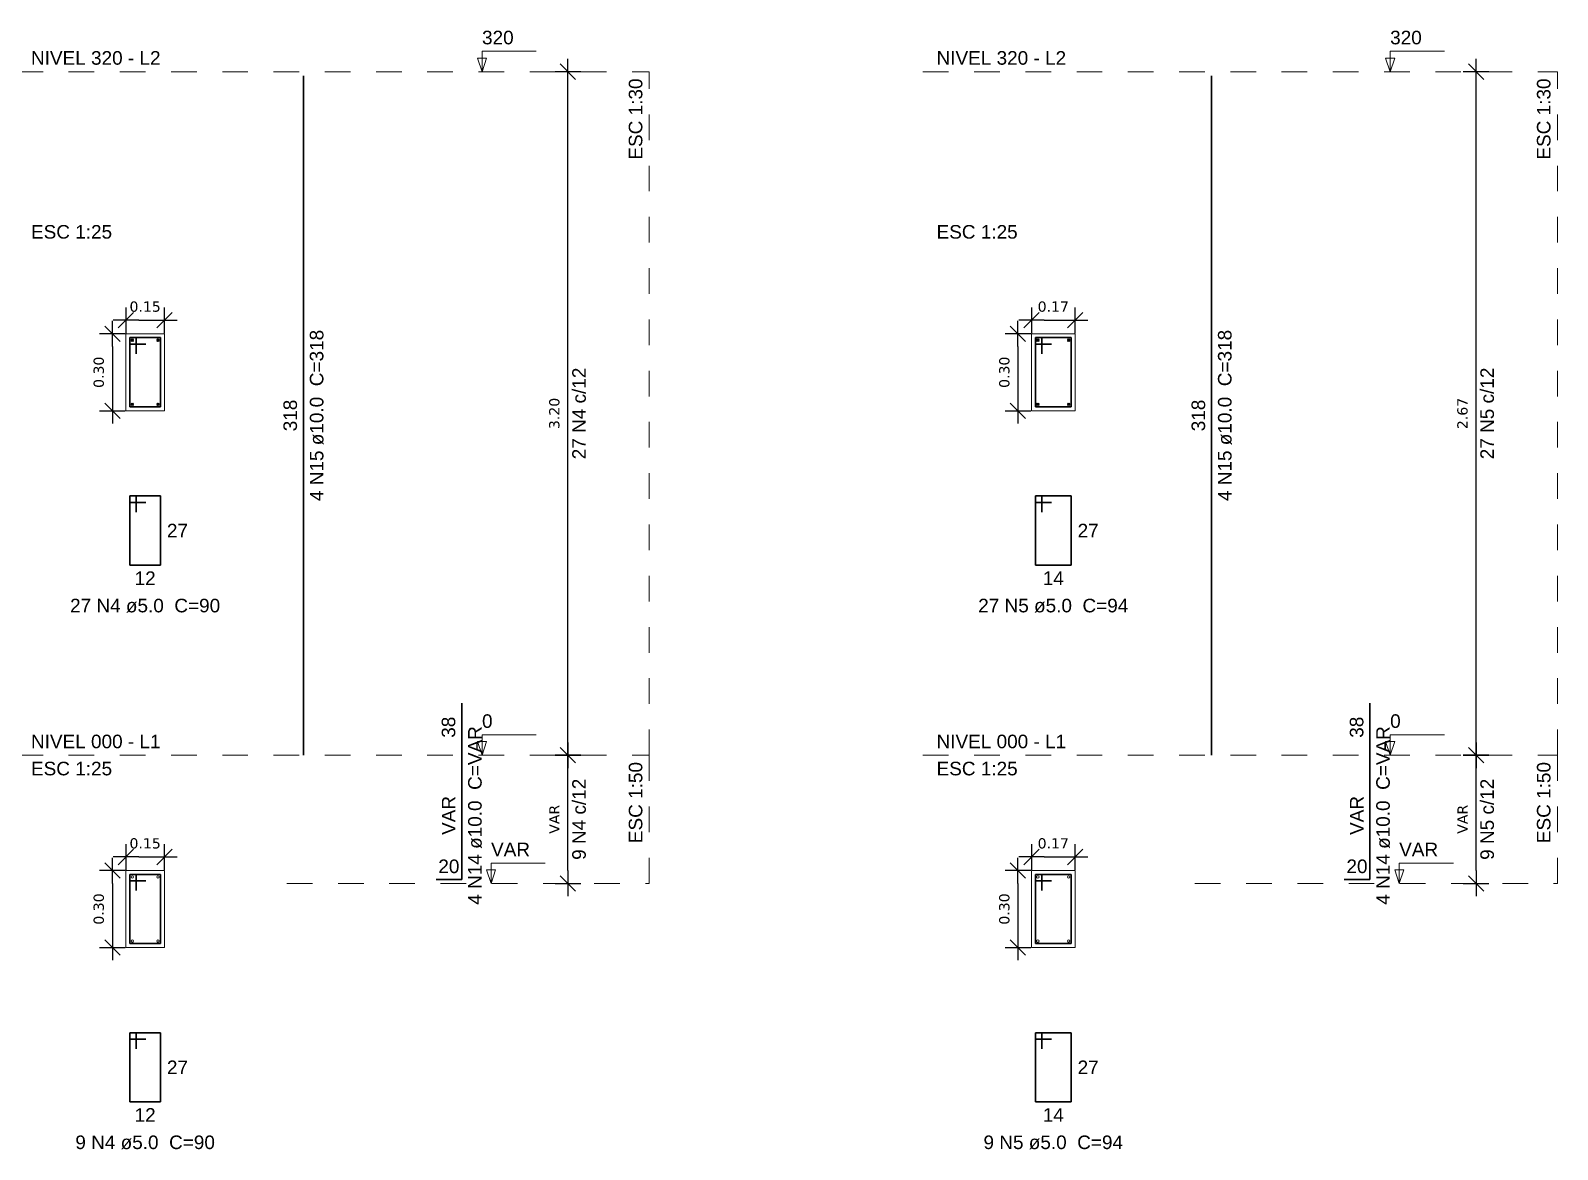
# Model space of a CAD drawing. Extents: x 25 to 1028, y -81 to 176.
# Drawn here: x 794.65 to 800.61, y 127.36 to 131.72 of the extents above; entities that cross this region are included whole.
import ezdxf

# ---------------------------------------------------------------- set-up
doc = ezdxf.new("R2010")
doc.units = 0
doc.header["$LTSCALE"] = 0.3
doc.header["$PDSIZE"] = 0.1
doc.linetypes.add('DOT2', pattern=[3.175, 0, -3.175])
doc.layers.get('0').update_dxf_attribs({"linetype": 'CONTINUOUS'})
doc.layers.get('Defpoints').update_dxf_attribs({"linetype": 'CONTINUOUS'})
doc.layers.add('ARQ-CTA-1_025', color=1, linetype='CONTINUOUS')
for name, color, linetype, lineweight in [('DT-Barras na forma', 2, 'CONTINUOUS', 30), ('DT-Barras no corte', 5, 'CONTINUOUS', 5), ('DT-Barras rebatidas', 2, 'CONTINUOUS', 30), ('DT-Forma', 5, 'CONTINUOUS', 5), ('DT-Pontilhado', 9, 'DOT2', 5), ('DT-Textos', 7, 'CONTINUOUS', 5)]:
    doc.layers.add(name, color=color, linetype=linetype, lineweight=lineweight)
doc.styles.add('Arial', font='arial.ttf')
doc.styles.add('FNDE Texto Cota 0025', font='verdana.ttf', dxfattribs={"height": 0.04})
doc.dimstyles.new('FNDE 1-0025', dxfattribs={"dimscale": 5, "dimtxt": 0.04, "dimasz": 0.01, "dimexe": 0.15, "dimexo": 0.15, "dimgap": 0.005, "dimtad": 1, "dimzin": 1, "dimdsep": 46, "dimtxsty": 'FNDE Texto Cota 0025', "dimblk": 'tic', "dimcen": 0.015, "dimdle": 0.15, "dimse1": 1, "dimse2": 1, "dimclrd": 251, "dimclre": 251, "dimclrt": 256, "dimaunit": 1, "dimadec": 3, "dimazin": 0, "dimtfac": 1, "dimtix": 1, "dimtmove": 2, "dimatfit": 3, "dimfxl": 0.15, "dimtvp": 1, "dimtolj": 1, "dimtzin": 0, "dimarcsym": 0})

# ---------------------------------------------------------------- blocks, each defined once
blk = doc.blocks.new('tic')
at = {"color": 251}
for p, q in [((-1, 0), (1, 0)), ((0, -1), (0, 1))]:
    blk.add_line(p, q, dxfattribs=at)
blk.add_line((-0.6, -0.6), (0.6, 0.6))
blk = doc.blocks.new('*D220')
at = {"layer": 'ARQ-CTA-1_025', "color": 251, "lineweight": -2}
blk.add_line((794.9718, 128.3953), (794.9718, 128.1953), dxfattribs=at)
at = {"layer": 'Defpoints', "color": 0}
for p in [(795.0248, 128.4453), (794.9718, 128.1453), (795.0248, 128.1453)]:
    blk.add_point(p, dxfattribs=at)
at = {"layer": 'ARQ-CTA-1_025', "color": 251, "lineweight": -2, "xscale": 0.05, "yscale": 0.05, "zscale": 0.05}
for p, rotation in [((794.9718, 128.4453), 90), ((794.9718, 128.1453), 270)]:
    blk.add_blockref('tic', p, dxfattribs=dict(at, rotation=rotation))
at = {"layer": 'ARQ-CTA-1_025', "insert": (794.9189, 128.2953), "char_height": 0.04, "attachment_point": 5, "rotation": 90, "style": 'FNDE Texto Cota 0025'}
blk.add_mtext('\\A1;0.30', dxfattribs=at)
blk = doc.blocks.new('*D221')
at = {"layer": 'ARQ-CTA-1_025', "color": 251, "lineweight": -2}
blk.add_line((795.0748, 128.4983), (795.1248, 128.4983), dxfattribs=at)
at = {"layer": 'Defpoints', "color": 0}
for p in [(795.1748, 128.4983), (795.0248, 128.4453), (795.1748, 128.4453)]:
    blk.add_point(p, dxfattribs=at)
at = {"layer": 'ARQ-CTA-1_025', "color": 251, "lineweight": -2, "xscale": 0.05, "yscale": 0.05, "zscale": 0.05, "rotation": 180}
blk.add_blockref('tic', (795.0248, 128.4983), dxfattribs=at)
at = {"layer": 'ARQ-CTA-1_025', "color": 251, "lineweight": -2, "xscale": 0.05, "yscale": 0.05, "zscale": 0.05}
blk.add_blockref('tic', (795.1748, 128.4983), dxfattribs=at)
at = {"layer": 'ARQ-CTA-1_025', "insert": (795.0998, 128.5512), "char_height": 0.04, "attachment_point": 5, "style": 'FNDE Texto Cota 0025'}
blk.add_mtext('\\A1;0.15', dxfattribs=at)
blk = doc.blocks.new('*D222')
at = {"layer": 'ARQ-CTA-1_025', "color": 251, "lineweight": -2}
blk.add_line((796.7501, 128.4454), (796.7501, 128.8454), dxfattribs=at)
at = {"layer": 'Defpoints', "color": 0}
for p in [(796.7501, 128.8954), (796.803, 128.8954), (796.803, 128.3954)]:
    blk.add_point(p, dxfattribs=at)
at = {"layer": 'ARQ-CTA-1_025', "color": 251, "lineweight": -2, "xscale": 0.05, "yscale": 0.05, "zscale": 0.05}
for p, rotation in [((796.7501, 128.8954), 90), ((796.7501, 128.3954), 270)]:
    blk.add_blockref('tic', p, dxfattribs=dict(at, rotation=rotation))
at = {"layer": 'ARQ-CTA-1_025', "insert": (796.6971, 128.6454), "char_height": 0.04, "attachment_point": 5, "rotation": 90, "style": 'FNDE Texto Cota 0025'}
blk.add_mtext('\\A1;VAR', dxfattribs=at)
blk = doc.blocks.new('*D223')
at = {"layer": 'ARQ-CTA-1_025', "color": 251, "lineweight": -2}
blk.add_line((794.9718, 130.4894), (794.9718, 130.2894), dxfattribs=at)
at = {"layer": 'Defpoints', "color": 0}
for p in [(795.0248, 130.5394), (794.9718, 130.2394), (795.0248, 130.2394)]:
    blk.add_point(p, dxfattribs=at)
at = {"layer": 'ARQ-CTA-1_025', "color": 251, "lineweight": -2, "xscale": 0.05, "yscale": 0.05, "zscale": 0.05}
for p, rotation in [((794.9718, 130.5394), 90), ((794.9718, 130.2394), 270)]:
    blk.add_blockref('tic', p, dxfattribs=dict(at, rotation=rotation))
at = {"layer": 'ARQ-CTA-1_025', "insert": (794.9189, 130.3894), "char_height": 0.04, "attachment_point": 5, "rotation": 90, "style": 'FNDE Texto Cota 0025'}
blk.add_mtext('\\A1;0.30', dxfattribs=at)
blk = doc.blocks.new('*D224')
at = {"layer": 'ARQ-CTA-1_025', "color": 251, "lineweight": -2}
blk.add_line((795.0748, 130.5924), (795.1248, 130.5924), dxfattribs=at)
at = {"layer": 'Defpoints', "color": 0}
for p in [(795.1748, 130.5924), (795.0248, 130.5394), (795.1748, 130.5394)]:
    blk.add_point(p, dxfattribs=at)
at = {"layer": 'ARQ-CTA-1_025', "color": 251, "lineweight": -2, "xscale": 0.05, "yscale": 0.05, "zscale": 0.05, "rotation": 180}
blk.add_blockref('tic', (795.0248, 130.5924), dxfattribs=at)
at = {"layer": 'ARQ-CTA-1_025', "color": 251, "lineweight": -2, "xscale": 0.05, "yscale": 0.05, "zscale": 0.05}
blk.add_blockref('tic', (795.1748, 130.5924), dxfattribs=at)
at = {"layer": 'ARQ-CTA-1_025', "insert": (795.0998, 130.6453), "char_height": 0.04, "attachment_point": 5, "style": 'FNDE Texto Cota 0025'}
blk.add_mtext('\\A1;0.15', dxfattribs=at)
blk = doc.blocks.new('*D225')
at = {"layer": 'ARQ-CTA-1_025', "color": 251, "lineweight": -2}
blk.add_line((796.7501, 128.9454), (796.7501, 131.5121), dxfattribs=at)
at = {"layer": 'Defpoints', "color": 0}
for p in [(796.7501, 131.5621), (796.803, 131.5621), (796.803, 128.8954)]:
    blk.add_point(p, dxfattribs=at)
at = {"layer": 'ARQ-CTA-1_025', "color": 251, "lineweight": -2, "xscale": 0.05, "yscale": 0.05, "zscale": 0.05}
for p, rotation in [((796.7501, 131.5621), 90), ((796.7501, 128.8954), 270)]:
    blk.add_blockref('tic', p, dxfattribs=dict(at, rotation=rotation))
at = {"layer": 'ARQ-CTA-1_025', "insert": (796.6971, 130.2287), "char_height": 0.04, "attachment_point": 5, "rotation": 90, "style": 'FNDE Texto Cota 0025'}
blk.add_mtext('\\A1;3.20', dxfattribs=at)
blk = doc.blocks.new('*D226')
at = {"layer": 'ARQ-CTA-1_025', "color": 251, "lineweight": -2}
blk.add_line((798.5065, 128.3953), (798.5065, 128.1953), dxfattribs=at)
at = {"layer": 'Defpoints', "color": 0}
for p in [(798.5595, 128.4453), (798.5065, 128.1453), (798.5595, 128.1453)]:
    blk.add_point(p, dxfattribs=at)
at = {"layer": 'ARQ-CTA-1_025', "color": 251, "lineweight": -2, "xscale": 0.05, "yscale": 0.05, "zscale": 0.05}
for p, rotation in [((798.5065, 128.4453), 90), ((798.5065, 128.1453), 270)]:
    blk.add_blockref('tic', p, dxfattribs=dict(at, rotation=rotation))
at = {"layer": 'ARQ-CTA-1_025', "insert": (798.4536, 128.2953), "char_height": 0.04, "attachment_point": 5, "rotation": 90, "style": 'FNDE Texto Cota 0025'}
blk.add_mtext('\\A1;0.30', dxfattribs=at)
blk = doc.blocks.new('*D227')
at = {"layer": 'ARQ-CTA-1_025', "color": 251, "lineweight": -2}
blk.add_line((798.6095, 128.4983), (798.6795, 128.4983), dxfattribs=at)
at = {"layer": 'Defpoints', "color": 0}
for p in [(798.7295, 128.4983), (798.5595, 128.4453), (798.7295, 128.4453)]:
    blk.add_point(p, dxfattribs=at)
at = {"layer": 'ARQ-CTA-1_025', "color": 251, "lineweight": -2, "xscale": 0.05, "yscale": 0.05, "zscale": 0.05, "rotation": 180}
blk.add_blockref('tic', (798.5595, 128.4983), dxfattribs=at)
at = {"layer": 'ARQ-CTA-1_025', "color": 251, "lineweight": -2, "xscale": 0.05, "yscale": 0.05, "zscale": 0.05}
blk.add_blockref('tic', (798.7295, 128.4983), dxfattribs=at)
at = {"layer": 'ARQ-CTA-1_025', "insert": (798.6445, 128.5512), "char_height": 0.04, "attachment_point": 5, "style": 'FNDE Texto Cota 0025'}
blk.add_mtext('\\A1;0.17', dxfattribs=at)
blk = doc.blocks.new('*D228')
at = {"layer": 'ARQ-CTA-1_025', "color": 251, "lineweight": -2}
blk.add_line((800.2947, 128.4454), (800.2947, 128.8454), dxfattribs=at)
at = {"layer": 'Defpoints', "color": 0}
for p in [(800.2947, 128.8954), (800.3477, 128.8954), (800.3477, 128.3954)]:
    blk.add_point(p, dxfattribs=at)
at = {"layer": 'ARQ-CTA-1_025', "color": 251, "lineweight": -2, "xscale": 0.05, "yscale": 0.05, "zscale": 0.05}
for p, rotation in [((800.2947, 128.8954), 90), ((800.2947, 128.3954), 270)]:
    blk.add_blockref('tic', p, dxfattribs=dict(at, rotation=rotation))
at = {"layer": 'ARQ-CTA-1_025', "insert": (800.2418, 128.6454), "char_height": 0.04, "attachment_point": 5, "rotation": 90, "style": 'FNDE Texto Cota 0025'}
blk.add_mtext('\\A1;VAR', dxfattribs=at)
blk = doc.blocks.new('*D229')
at = {"layer": 'ARQ-CTA-1_025', "color": 251, "lineweight": -2}
blk.add_line((798.5065, 130.4894), (798.5065, 130.2894), dxfattribs=at)
at = {"layer": 'Defpoints', "color": 0}
for p in [(798.5595, 130.5394), (798.5065, 130.2394), (798.5595, 130.2394)]:
    blk.add_point(p, dxfattribs=at)
at = {"layer": 'ARQ-CTA-1_025', "color": 251, "lineweight": -2, "xscale": 0.05, "yscale": 0.05, "zscale": 0.05}
for p, rotation in [((798.5065, 130.5394), 90), ((798.5065, 130.2394), 270)]:
    blk.add_blockref('tic', p, dxfattribs=dict(at, rotation=rotation))
at = {"layer": 'ARQ-CTA-1_025', "insert": (798.4536, 130.3894), "char_height": 0.04, "attachment_point": 5, "rotation": 90, "style": 'FNDE Texto Cota 0025'}
blk.add_mtext('\\A1;0.30', dxfattribs=at)
blk = doc.blocks.new('*D230')
at = {"layer": 'ARQ-CTA-1_025', "color": 251, "lineweight": -2}
blk.add_line((798.6095, 130.5924), (798.6795, 130.5924), dxfattribs=at)
at = {"layer": 'Defpoints', "color": 0}
for p in [(798.7295, 130.5924), (798.5595, 130.5394), (798.7295, 130.5394)]:
    blk.add_point(p, dxfattribs=at)
at = {"layer": 'ARQ-CTA-1_025', "color": 251, "lineweight": -2, "xscale": 0.05, "yscale": 0.05, "zscale": 0.05, "rotation": 180}
blk.add_blockref('tic', (798.5595, 130.5924), dxfattribs=at)
at = {"layer": 'ARQ-CTA-1_025', "color": 251, "lineweight": -2, "xscale": 0.05, "yscale": 0.05, "zscale": 0.05}
blk.add_blockref('tic', (798.7295, 130.5924), dxfattribs=at)
at = {"layer": 'ARQ-CTA-1_025', "insert": (798.6445, 130.6453), "char_height": 0.04, "attachment_point": 5, "style": 'FNDE Texto Cota 0025'}
blk.add_mtext('\\A1;0.17', dxfattribs=at)
blk = doc.blocks.new('*D231')
at = {"layer": 'ARQ-CTA-1_025', "color": 251, "lineweight": -2}
blk.add_line((800.2947, 128.9454), (800.2947, 131.5121), dxfattribs=at)
at = {"layer": 'Defpoints', "color": 0}
for p in [(800.2947, 131.5621), (800.3477, 131.5621), (800.3477, 128.8954)]:
    blk.add_point(p, dxfattribs=at)
at = {"layer": 'ARQ-CTA-1_025', "color": 251, "lineweight": -2, "xscale": 0.05, "yscale": 0.05, "zscale": 0.05}
for p, rotation in [((800.2947, 131.5621), 90), ((800.2947, 128.8954), 270)]:
    blk.add_blockref('tic', p, dxfattribs=dict(at, rotation=rotation))
at = {"layer": 'ARQ-CTA-1_025', "insert": (800.2418, 130.2287), "char_height": 0.04, "attachment_point": 5, "rotation": 90, "style": 'FNDE Texto Cota 0025'}
blk.add_mtext('\\A1;2.67', dxfattribs=at)

msp = doc.modelspace()

# ---------------------------------------------------------------- linework, layer by layer
at = {"layer": 'DT-Barras na forma'}
for p, q in [((795.0647855, 130.52440141), (795.0397855, 130.5244014)), ((795.0397855, 130.5244014), (795.03978551, 130.2544014)), ((795.1597856, 130.5244014), (795.0397856, 130.52440136)), ((795.0397856, 130.52440136), (795.0397856, 130.49940136)), ((795.06478548, 130.46190141), (795.0647855, 130.52440141)), ((795.15978551, 130.2544014), (795.1597856, 130.5244014)), ((798.59945802, 130.52440141), (798.57445802, 130.5244014)), ((798.57445802, 130.5244014), (798.57445803, 130.2544014)), ((798.71445811, 130.5244014), (798.57445811, 130.52440135)), ((798.57445811, 130.52440135), (798.57445811, 130.49940135)), ((798.599458, 130.46190141), (798.59945802, 130.52440141)), ((798.71445803, 130.2544014), (798.71445811, 130.5244014)), ((795.0397856, 130.49940136), (795.1022856, 130.49940136)), ((798.57445811, 130.49940135), (798.63695811, 130.49940135)), ((795.03978551, 130.2544014), (795.15978551, 130.2544014)), ((798.57445803, 130.2544014), (798.71445803, 130.2544014)), ((795.0647855, 128.43032641), (795.0397855, 128.4303264)), ((795.0397855, 128.4303264), (795.03978551, 128.1603264)), ((795.1597856, 128.4303264), (795.0397856, 128.43032636)), ((795.0397856, 128.43032636), (795.0397856, 128.40532636)), ((795.0397856, 128.40532636), (795.1022856, 128.40532636)), ((795.06478548, 128.36782641), (795.0647855, 128.43032641)), ((795.15978551, 128.1603264), (795.1597856, 128.4303264)), ((798.59945802, 128.43032641), (798.57445802, 128.4303264)), ((798.57445802, 128.4303264), (798.57445803, 128.1603264)), ((798.71445811, 128.4303264), (798.57445811, 128.43032635)), ((798.57445811, 128.43032635), (798.57445811, 128.40532635)), ((798.57445811, 128.40532635), (798.63695811, 128.40532635)), ((798.599458, 128.36782641), (798.59945802, 128.43032641)), ((798.71445803, 128.1603264), (798.71445811, 128.4303264)), ((795.03978551, 128.1603264), (795.15978551, 128.1603264)), ((798.57445803, 128.1603264), (798.71445803, 128.1603264))]:
    msp.add_line(p, q, dxfattribs=at)
at = {"layer": 'DT-Barras no corte'}
for p, q in [((795.04478548, 130.50940141), (795.05478548, 130.51940141)), ((795.04478548, 130.51940141), (795.05478548, 130.50940141)), ((795.14478548, 130.50940141), (795.15478548, 130.51940141)), ((795.14478548, 130.51940141), (795.15478548, 130.50940141)), ((798.579458, 130.50940141), (798.589458, 130.51940141)), ((798.579458, 130.51940141), (798.589458, 130.50940141)), ((798.699458, 130.50940141), (798.709458, 130.51940141)), ((798.699458, 130.51940141), (798.709458, 130.50940141)), ((795.04478548, 130.25940141), (795.05478548, 130.26940141)), ((795.04478548, 130.26940141), (795.05478548, 130.25940141)), ((795.14478548, 130.25940141), (795.15478548, 130.26940141)), ((795.14478548, 130.26940141), (795.15478548, 130.25940141)), ((798.579458, 130.25940141), (798.589458, 130.26940141)), ((798.579458, 130.26940141), (798.589458, 130.25940141)), ((798.699458, 130.25940141), (798.709458, 130.26940141)), ((798.699458, 130.26940141), (798.709458, 130.25940141))]:
    msp.add_line(p, q, dxfattribs=at)
for centre in [(795.04978548, 130.51440141), (795.14978548, 130.51440141), (798.584458, 130.51440141), (798.704458, 130.51440141), (795.04978548, 130.26440141), (795.14978548, 130.26440141), (798.584458, 130.26440141), (798.704458, 130.26440141), (795.04978548, 128.42032641), (795.14978548, 128.42032641), (798.584458, 128.42032641), (798.704458, 128.42032641), (795.04978548, 128.17032641), (795.14978548, 128.17032641), (798.584458, 128.17032641), (798.704458, 128.17032641)]:
    msp.add_circle(centre, 0.005, dxfattribs=at)
at = {"layer": 'DT-Barras rebatidas'}
for p, q in [((795.71753548, 128.89540141), (795.71753635, 131.54620823)), ((799.262208, 128.89540141), (799.26220887, 131.54620823)), ((795.0647855, 129.90670141), (795.0397855, 129.9067014)), ((795.0397855, 129.9067014), (795.03978551, 129.6367014)), ((795.1597856, 129.9067014), (795.0397856, 129.90670136)), ((795.0397856, 129.90670136), (795.0397856, 129.88170136)), ((795.0397856, 129.88170136), (795.1022856, 129.88170136)), ((795.06478548, 129.84420141), (795.0647855, 129.90670141)), ((795.15978551, 129.6367014), (795.1597856, 129.9067014)), ((798.59945802, 129.90670141), (798.57445802, 129.9067014)), ((798.57445802, 129.9067014), (798.57445803, 129.6367014)), ((798.71445811, 129.9067014), (798.57445811, 129.90670135)), ((798.57445811, 129.90670135), (798.57445811, 129.88170135)), ((798.57445811, 129.88170135), (798.63695811, 129.88170135)), ((798.599458, 129.84420141), (798.59945802, 129.90670141)), ((798.71445803, 129.6367014), (798.71445811, 129.9067014)), ((795.03978551, 129.6367014), (795.15978551, 129.6367014)), ((798.57445803, 129.6367014), (798.71445803, 129.6367014)), ((796.33528565, 128.91040141), (796.33528571, 129.09874393)), ((799.87995816, 128.91040141), (799.87995822, 129.09874393)), ((796.33528548, 128.41040141), (796.33528565, 128.91040141)), ((799.879958, 128.41040141), (799.87995816, 128.91040141)), ((796.23528548, 128.41040141), (796.33528548, 128.41040141)), ((799.779958, 128.41040141), (799.879958, 128.41040141)), ((795.0647855, 127.81262641), (795.0397855, 127.8126264)), ((795.0397855, 127.8126264), (795.03978551, 127.5426264)), ((795.1597856, 127.8126264), (795.0397856, 127.81262636)), ((795.0397856, 127.81262636), (795.0397856, 127.78762636)), ((795.0397856, 127.78762636), (795.1022856, 127.78762636)), ((795.06478548, 127.75012641), (795.0647855, 127.81262641)), ((795.15978551, 127.5426264), (795.1597856, 127.8126264)), ((798.59945802, 127.81262641), (798.57445802, 127.8126264)), ((798.57445802, 127.8126264), (798.57445803, 127.5426264)), ((798.71445811, 127.8126264), (798.57445811, 127.81262635)), ((798.57445811, 127.81262635), (798.57445811, 127.78762635)), ((798.57445811, 127.78762635), (798.63695811, 127.78762635)), ((798.599458, 127.75012641), (798.59945802, 127.81262641)), ((798.71445803, 127.5426264), (798.71445811, 127.8126264)), ((795.03978551, 127.5426264), (795.15978551, 127.5426264)), ((798.57445803, 127.5426264), (798.71445803, 127.5426264))]:
    msp.add_line(p, q, dxfattribs=at)
at = {"layer": 'DT-Forma'}
for points in [[(795.02478548, 130.23940141), (795.02478548, 130.53940141), (795.17478548, 130.53940141), (795.17478548, 130.23940141), (795.02478548, 130.23940141)], [(798.559458, 130.23940141), (798.559458, 130.53940141), (798.729458, 130.53940141), (798.729458, 130.23940141), (798.559458, 130.23940141)], [(795.02478548, 128.14532641), (795.02478548, 128.44532641), (795.17478548, 128.44532641), (795.17478548, 128.14532641), (795.02478548, 128.14532641)], [(798.559458, 128.14532641), (798.559458, 128.44532641), (798.729458, 128.44532641), (798.729458, 128.14532641), (798.559458, 128.14532641)]]:
    msp.add_lwpolyline(points, close=True, dxfattribs=at)
at = {"layer": 'DT-Pontilhado', "ltscale": 0.05}
for p, q in [((794.60118548, 131.56206816), (797.06776048, 131.56206816)), ((797.06776048, 128.89540141), (797.06776048, 131.56206816)), ((798.135858, 131.56206816), (800.612433, 131.56206816)), ((800.612433, 128.89540141), (800.612433, 131.56206816)), ((794.60118548, 128.89540141), (797.06776048, 128.89540141)), ((797.06776048, 128.39540141), (797.06776048, 128.89540141)), ((798.135858, 128.89540141), (800.612433, 128.89540141)), ((800.612433, 128.39540141), (800.612433, 128.89540141)), ((795.65283548, 128.39540141), (797.06776048, 128.39540141)), ((799.197508, 128.39540141), (800.612433, 128.39540141))]:
    msp.add_line(p, q, dxfattribs=at)
at = {"layer": 'DT-Textos'}
for points in [[(796.43236048, 131.61501816), (796.41471048, 131.56206816), (796.39706048, 131.61501816), (796.43236048, 131.61501816)], [(799.977033, 131.61501816), (799.959383, 131.56206816), (799.941733, 131.61501816), (799.977033, 131.61501816)], [(796.43236048, 128.94835141), (796.41471048, 128.89540141), (796.39706048, 128.94835141), (796.43236048, 128.94835141)], [(799.977033, 128.94835141), (799.959383, 128.89540141), (799.941733, 128.94835141), (799.977033, 128.94835141)], [(796.46766048, 128.44835141), (796.45001048, 128.39540141), (796.43236048, 128.44835141), (796.46766048, 128.44835141)], [(800.012333, 128.44835141), (799.994683, 128.39540141), (799.977033, 128.44835141), (800.012333, 128.44835141)]]:
    msp.add_lwpolyline(points, close=True, dxfattribs=at)
for points in [[(796.41471048, 131.56206816), (796.41471048, 131.64149316), (796.62651048, 131.64149316)], [(799.959383, 131.56206816), (799.959383, 131.64149316), (800.171183, 131.64149316)], [(796.41471048, 128.89540141), (796.41471048, 128.97482641), (796.62651048, 128.97482641)], [(799.959383, 128.89540141), (799.959383, 128.97482641), (800.171183, 128.97482641)], [(796.45001048, 128.39540141), (796.45001048, 128.47482641), (796.66181048, 128.47482641)], [(799.994683, 128.39540141), (799.994683, 128.47482641), (800.206483, 128.47482641)]]:
    msp.add_lwpolyline(points, dxfattribs=at)

# ---------------------------------------------------------------- texts
at = {"layer": 'DT-Barras na forma', "color": 7, "char_height": 0.05295, "attachment_point": 8, "rotation": 90.000210459, "line_spacing_factor": 0.9, "style": 'Arial'}
for s, insert, width in [('27 N4 c/12', (796.82048398, 130.22873478), 0.6354), ('27 N5 c/12', (800.3651565, 130.22873478), 0.6354), ('9 N4 c/12', (796.82048398, 128.64540141), 0.57186), ('9 N5 c/12', (800.3651565, 128.64540141), 0.57186)]:
    msp.add_mtext(s, dxfattribs=dict(at, insert=insert, width=width))
at = {"layer": 'DT-Barras rebatidas', "color": 7, "char_height": 0.05295, "attachment_point": 8, "rotation": 90.000210459, "line_spacing_factor": 0.9, "style": 'Arial'}
for s, insert, width in [('4 N15 ø10.0  C=318', (795.79701198, 130.22082641), 1.14372), ('4 N15 ø10.0  C=318', (799.3416845, 130.22082641), 1.14372), ('318', (795.69321242, 130.22080483), 0.29062), ('318', (799.23788493, 130.22080483), 0.29062), ('38', (796.31096218, 129.00457268), 0.22708), ('38', (799.85563469, 129.00457268), 0.22708), ('4 N14 ø10.0  C=VAR', (796.41476198, 128.66032641), 1.14372), ('4 N14 ø10.0  C=VAR', (799.9594345, 128.66032641), 1.14372), ('VAR', (796.31096207, 128.66040141), 0.29062), ('VAR', (799.85563458, 128.66040141), 0.29062)]:
    msp.add_mtext(s, dxfattribs=dict(at, insert=insert, width=width))
at = {"layer": 'DT-Barras rebatidas', "color": 7, "char_height": 0.05295, "line_spacing_factor": 0.9, "style": 'Arial'}
for s, insert, width, attachment_point in [('27', (795.18479178, 129.7981764), 0.22708, 1), ('27', (798.7394643, 129.7981764), 0.22708, 1), ('12', (795.09978551, 129.6123779), 0.22708, 2), ('14', (798.64445803, 129.6123779), 0.22708, 2), ('27 N4 ø5.0  C=90', (795.09973548, 129.45129991), 1.01664, 8), ('27 N5 ø5.0  C=94', (798.644408, 129.45129991), 1.01664, 8), ('20', (796.28528548, 128.43472491), 0.22708, 8), ('20', (799.829958, 128.43472491), 0.22708, 8), ('27', (795.1847911, 127.7041014), 0.22708, 1), ('27', (798.73946361, 127.7041014), 0.22708, 1), ('12', (795.09978551, 127.5183029), 0.22708, 2), ('14', (798.64445803, 127.5183029), 0.22708, 2), ('9 N4 ø5.0  C=90', (795.09973548, 127.35729991), 0.9531, 8), ('9 N5 ø5.0  C=94', (798.644408, 127.35729991), 0.9531, 8)]:
    msp.add_mtext(s, dxfattribs=dict(at, insert=insert, width=width, attachment_point=attachment_point))
at = {"layer": 'DT-Textos', "char_height": 0.05295, "attachment_point": 7, "line_spacing_factor": 0.798, "style": 'Arial'}
for s, insert, width in [('320', (796.41473548, 131.66804991), 0.19062), ('320', (799.959408, 131.66804991), 0.19062), ('NIVEL 320 - L2', (794.65423548, 131.58854991), 0.88956), ('NIVEL 320 - L2', (798.188908, 131.58854991), 0.88956), ('ESC 1:25', (794.65423548, 130.91004991), 0.50832), ('ESC 1:25', (798.188908, 130.91004991), 0.50832), ('0', (796.41473548, 129.00129991), 0.06354), ('0', (799.959408, 129.00129991), 0.06354), ('NIVEL 000 - L1', (794.65423548, 128.92179991), 0.88956), ('NIVEL 000 - L1', (798.188908, 128.92179991), 0.88956), ('ESC 1:25', (794.65423548, 128.81604991), 0.50832), ('ESC 1:25', (798.188908, 128.81604991), 0.50832), ('VAR', (796.44998548, 128.50129991), 0.19062), ('VAR', (799.994658, 128.50129991), 0.19062)]:
    msp.add_mtext(s, dxfattribs=dict(at, insert=insert, width=width))
at = {"layer": 'DT-Textos', "char_height": 0.05295, "width": 0.50832, "attachment_point": 9, "rotation": 90.000210459, "line_spacing_factor": 0.798, "style": 'Arial'}
for s, insert in [('ESC 1:30', (797.04126198, 131.53557641)), ('ESC 1:30', (800.5859345, 131.53557641)), ('ESC 1:50', (797.04126198, 128.86882641)), ('ESC 1:50', (800.5859345, 128.86882641))]:
    msp.add_mtext(s, dxfattribs=dict(at, insert=insert))

# ---------------------------------------------------------------- dimensions: what is measured, and where the dimension line sits
at = {"layer": 'ARQ-CTA-1_025'}
for base, p1, p2, text, picture, middle in [((796.75006048, 131.56206816), (796.80301048, 128.89540141), (796.80301048, 131.56206816), '3.20', '*D225', (796.69711048, 130.22873478)), ((796.75006048, 128.89540141), (796.80301048, 128.39540141), (796.80301048, 128.89540141), 'VAR', '*D222', (796.69711048, 128.64540141)), ((800.294733, 128.89540141), (800.347683, 128.39540141), (800.347683, 128.89540141), 'VAR', '*D228', (800.241783, 128.64540141))]:
    dim = msp.add_linear_dim(base=base, p1=p1, p2=p2, angle=90, text=text, dimstyle='FNDE 1-0025', dxfattribs=at)
    dim.commit()
    dim.dimension.update_dxf_attribs({"geometry": picture, "text_midpoint": middle, "dimtype": 160})
for base, p1, p2, picture, middle in [((800.294733, 131.56206816), (800.347683, 128.89540141), (800.347683, 131.56206816), '*D231', (800.241783, 130.22873478)), ((794.97183548, 130.23940141), (795.02478548, 130.53940141), (795.02478548, 130.23940141), '*D223', (794.91888548, 130.38940141)), ((798.506508, 130.23940141), (798.559458, 130.53940141), (798.559458, 130.23940141), '*D229', (798.453558, 130.38940141)), ((794.97183548, 128.14532641), (795.02478548, 128.44532641), (795.02478548, 128.14532641), '*D220', (794.91888548, 128.29532641)), ((798.506508, 128.14532641), (798.559458, 128.44532641), (798.559458, 128.14532641), '*D226', (798.453558, 128.29532641))]:
    dim = msp.add_linear_dim(base=base, p1=p1, p2=p2, angle=90, dimstyle='FNDE 1-0025', dxfattribs=at)
    dim.commit()
    dim.dimension.update_dxf_attribs({"geometry": picture, "text_midpoint": middle, "dimtype": 160})
for base, p1, p2, picture, middle in [((795.17478548, 130.59235141), (795.02478548, 130.53940141), (795.17478548, 130.53940141), '*D224', (795.09978548, 130.64530141)), ((798.729458, 130.59235141), (798.559458, 130.53940141), (798.729458, 130.53940141), '*D230', (798.644458, 130.64530141)), ((795.17478548, 128.49827641), (795.02478548, 128.44532641), (795.17478548, 128.44532641), '*D221', (795.09978548, 128.55122641)), ((798.729458, 128.49827641), (798.559458, 128.44532641), (798.729458, 128.44532641), '*D227', (798.644458, 128.55122641))]:
    dim = msp.add_linear_dim(base=base, p1=p1, p2=p2, dimstyle='FNDE 1-0025', dxfattribs=at)
    dim.commit()
    dim.dimension.update_dxf_attribs({"geometry": picture, "text_midpoint": middle, "dimtype": 160})

doc.saveas('drawing.dxf')
